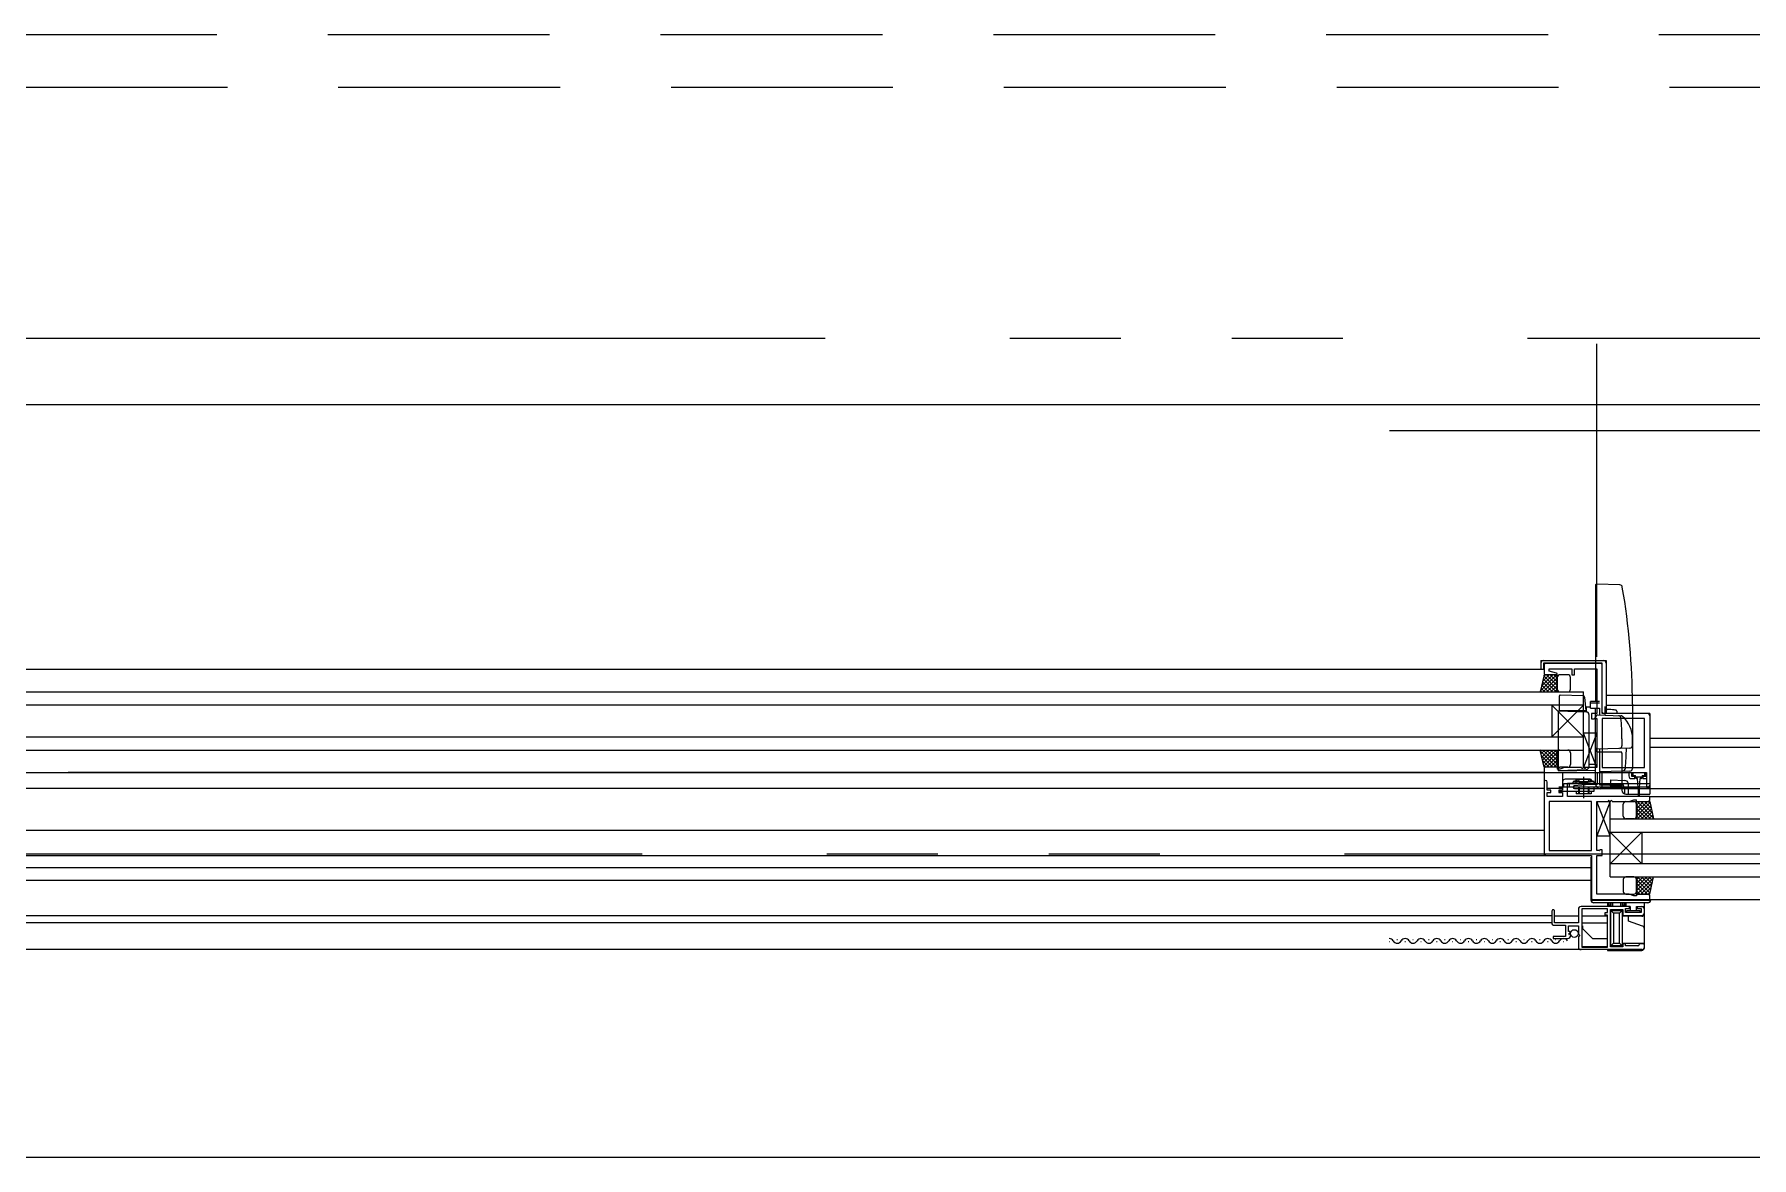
# Model space of a CAD drawing. Units: millimetres at full size. Extents: x -22551 to 92397, y -19340 to 14894.
# Drawn here: x 3988 to 4638, y -6091 to -5666 of the extents above; entities that cross this region are included whole.
import ezdxf

# ---------------------------------------------------------------- set-up
doc = ezdxf.new("R2010")
doc.units = ezdxf.units.MM
doc.header["$LTSCALE"] = 70
doc.linetypes.add('DASHED1', pattern=[1.8, 1.2, -0.6])
doc.linetypes.add('DOUBLE_CHAIN1', pattern=[8.8, 5, -1, 0.6, -0.6, 0.6, -1])
doc.layers.add('2-0_通芯', color=7, linetype='Continuous', lineweight=15)

# ---------------------------------------------------------------- blocks, each defined once
blk = doc.blocks.new('グループ部品-125')
at = {"layer": '2-0_通芯', "linetype": 'DASHED1'}
for p, q in [((1452.61, -5665.7), (5270.61, -5665.7)), ((826.61, -5685.7), (5896.61, -5685.7))]:
    blk.add_line(p, q, dxfattribs=at)
at = {"layer": '2-0_通芯', "linetype": 'DOUBLE_CHAIN1'}
for p, q in [((-22551.09, -5780.7), (23861.61, -5780.7)), ((-21388.39, -5975.7), (23861.61, -5975.7))]:
    blk.add_line(p, q, dxfattribs=at)
at = {"layer": '2-0_通芯'}
for p, q in [((4579.11, -5901.2), (4579.11, -5782.74)), ((826.61, -5805.7), (5896.61, -5805.7)), ((4657.61, -5815.7), (4500.61, -5815.7)), ((4578.61, -5874.21), (4578.61, -5918.08)), ((4587.8, -5874.01), (4579.13, -5873.71)), ((4557.91, -5902.6), (4582.61, -5902.6)), ((4557.91, -5902.6), (4557.91, -5906)), ((4582.61, -5902.6), (4582.61, -5922.6)), ((4559.11, -5906), (3441.61, -5906)), ((4559.11, -5908), (4557.61, -5914.5)), ((4563.88, -5908), (4557.68, -5914.2)), ((4562.47, -5908), (4558.1, -5912.37)), ((4561.05, -5908), (4558.53, -5910.53)), ((4563.67, -5914.5), (4558.75, -5909.58)), ((4564.11, -5909.19), (4558.8, -5914.5)), ((4559.64, -5908), (4558.95, -5908.69)), ((4564.11, -5913.53), (4559.01, -5908.43)), ((4559.11, -5904.3), (4559.11, -5907.5)), ((4564.11, -5908), (4559.11, -5908)), ((4580.61, -5903.8), (4559.61, -5903.8)), ((4564.11, -5912.12), (4560, -5908)), ((4564.11, -5910.7), (4561.41, -5908)), ((4564.11, -5909.29), (4562.82, -5908)), ((4564.11, -5914.5), (4564.11, -5908)), ((4564.11, -5909), (4564.11, -5913.5)), ((4568.11, -5908), (4565.11, -5908)), ((4569.11, -5913.5), (4569.11, -5909)), ((3426.61, -5914.5), (4574.11, -5914.5)), ((4558.01, -5914.5), (4557.69, -5914.18)), ((4559.42, -5914.5), (4557.95, -5913.03)), ((4560.84, -5914.5), (4558.22, -5911.88)), ((4562.25, -5914.5), (4558.48, -5910.73)), ((4564.11, -5910.6), (4560.21, -5914.5)), ((4564.11, -5912.02), (4561.63, -5914.5)), ((4564.11, -5913.43), (4563.04, -5914.5)), ((4565.11, -5914.5), (4568.11, -5914.5)), ((4573.97, -5916.01), (4565.22, -5915.7)), ((4574.11, -5943.07), (4574.11, -5914.5)), ((4574.45, -5916.46), (4574.91, -5921.69)), ((4582.61, -5915.7), (5816.61, -5915.7)), ((4574.11, -5919.5), (3426.61, -5919.5)), ((4562.11, -5919.5), (4574.11, -5931.5)), ((4562.11, -5931.5), (4574.11, -5919.5)), ((4562.11, -5919.5), (4562.11, -5931.5)), ((4576.71, -5920.3), (4575.15, -5920.27)), ((4576.11, -5923.04), (4576.11, -5942.81)), ((4580.11, -5918.08), (4576.71, -5918.08)), ((4576.71, -5920.68), (4576.71, -5918.08)), ((4580.11, -5918.74), (4576.71, -5918.74)), ((4576.71, -5920.68), (4580.11, -5920.68)), ((4578.61, -5949.19), (4578.61, -5920.82)), ((4579.35, -5923.22), (4588.2, -5923.52)), ((4580.11, -5920.68), (4580.11, -5923.24)), ((4582.11, -5920.02), (4582.11, -5923.31)), ((5776.61, -5919.6), (4582.61, -5919.6)), ((4586.61, -5921.75), (4586.61, -5922.6)), ((4592.61, -5919.09), (4592.61, -5943.43)), ((4599.11, -5922.6), (4599.11, -5953.19)), ((4578.61, -5925.19), (4578.84, -5923.64)), ((3426.61, -5931.5), (4574.11, -5931.5)), ((4579.11, -5930.07), (4574.11, -5930.07)), ((4579.11, -5930.07), (4574.11, -5943.07)), ((4579.11, -5943.07), (4574.11, -5930.07)), ((4591.65, -5935.73), (4579.13, -5936.17)), ((4580.11, -5936.14), (4580.11, -5949.69)), ((4588.61, -5932.19), (4588.61, -5934.89)), ((4592.61, -5934.74), (4592.61, -5932.19)), ((5721.61, -5932.1), (4599.11, -5932.1)), ((5721.61, -5935.5), (4599.11, -5935.5)), ((3426.61, -5936.5), (4574.11, -5936.5)), ((4559.11, -5943), (4557.61, -5936.5)), ((4563.88, -5943), (4557.68, -5936.8)), ((4558.01, -5936.5), (4557.69, -5936.83)), ((4559.42, -5936.5), (4557.95, -5937.97)), ((4562.47, -5943), (4558.1, -5938.64)), ((4560.84, -5936.5), (4558.22, -5939.12)), ((4562.25, -5936.5), (4558.48, -5940.27)), ((4561.05, -5943), (4558.53, -5940.47)), ((4563.67, -5936.5), (4558.75, -5941.42)), ((4564.11, -5941.81), (4558.8, -5936.5)), ((4559.64, -5943), (4558.95, -5942.31)), ((4564.11, -5937.47), (4559.01, -5942.57)), ((4564.11, -5938.89), (4560, -5943)), ((4564.11, -5940.4), (4560.21, -5936.5)), ((4564.11, -5940.3), (4561.41, -5943)), ((4564.11, -5938.99), (4561.63, -5936.5)), ((4564.11, -5941.71), (4562.82, -5943)), ((4564.11, -5937.57), (4563.04, -5936.5)), ((4564.11, -5936.5), (4564.11, -5943.7)), ((4564.11, -5942), (4564.11, -5937.5)), ((4565.11, -5936.5), (4568.11, -5936.5)), ((4569.11, -5937.5), (4569.11, -5942)), ((4578.61, -5941.92), (4576.11, -5941.95)), ((4579.61, -5937.19), (4588.48, -5937.19)), ((4588.61, -5937.69), (4588.61, -5951.69)), ((3413.11, -5945), (4000.36, -5945)), ((4000.36, -5944.94), (4597.91, -5945.01)), ((4559.41, -5945), (4000.36, -5945)), ((4564.11, -5943), (4559.11, -5943)), ((4559.11, -5943.5), (4559.11, -5976.4)), ((4559.11, -5945), (4581.18, -5945.01)), ((4564.61, -5944.19), (4575.15, -5943.82)), ((4564.61, -5944.29), (4578.61, -5944.05)), ((4568.11, -5943), (4565.11, -5943)), ((4566.61, -5949.09), (4599.11, -5949.09)), ((4566.61, -5950.59), (4566.61, -5949.09)), ((4576.61, -5947.5), (4567.11, -5947.5)), ((4568.61, -5949.09), (4568.61, -5950.59)), ((4570.11, -5949.09), (4570.17, -5948.45)), ((4578.05, -5948.45), (4570.17, -5948.45)), ((4571.11, -5947.59), (4571.11, -5949.09)), ((4574.11, -5947.59), (4571.11, -5947.59)), ((4572.11, -5947.8), (4572.75, -5949.09)), ((4574.11, -5946.67), (4574.11, -5954.69)), ((4576.11, -5947.8), (4575.47, -5949.09)), ((4578.11, -5949.09), (4578.05, -5948.45)), ((4580.11, -5944.64), (4588.94, -5944.33)), ((4581.18, -5951), (4581.18, -5945)), ((4584.21, -5947.75), (4584.11, -5949.99)), ((4584.14, -5949.25), (4588.18, -5949.43)), ((4584.21, -5947.75), (4589.68, -5948)), ((4591.65, -5944.43), (4588.63, -5944.54)), ((4593.76, -5946.9), (4593.76, -5946.1)), ((4593.76, -5946.6), (4596.26, -5946.6)), ((4594.51, -5947.3), (4594.16, -5947.3)), ((4594.76, -5950.8), (4594.51, -5947.3)), ((4595.86, -5947.3), (4595.51, -5947.3)), ((4596.26, -5946.1), (4596.26, -5946.9)), ((4597.91, -5945.01), (4597.91, -5950.5)), ((4559.11, -5951), (3381.61, -5951)), ((4566.11, -5951), (4560.31, -5951)), ((4599.11, -5950.59), (4564.69, -5950.59)), ((4564.69, -5952.09), (4578.11, -5952.09)), ((4570.61, -5951), (4580.11, -5951)), ((4571.31, -5952.09), (4571.31, -5953.09)), ((4576.91, -5953.09), (4571.31, -5953.09)), ((4572.11, -5950.59), (4572.11, -5953.09)), ((4572.41, -5950.59), (4572.41, -5953.09)), ((4575.81, -5950.59), (4575.81, -5953.09)), ((4576.11, -5950.59), (4576.11, -5953.09)), ((4576.91, -5952.09), (4576.91, -5953.09)), ((4578.11, -5952.09), (4578.11, -5950.59)), ((4580.11, -5949.69), (4588.61, -5949.69)), ((4588.61, -5951.19), (4580.61, -5951.19)), ((4581.18, -5950.9), (4595.26, -5950.9)), ((4581.18, -5951), (4594.76, -5951)), ((4584.11, -5949.99), (4588.61, -5950.19)), ((4589.61, -5950.93), (4589.61, -5953.1)), ((4590.11, -5953.19), (4599.11, -5953.19)), ((4591.11, -5953.19), (4591.11, -5949.49)), ((4594.11, -5962.5), (4594.11, -5955.3)), ((4594.76, -5950.8), (4594.76, -5953.75)), ((4595.26, -5953.9), (4599.11, -5953.9)), ((4597.91, -5950.5), (4599.11, -5950.5)), ((4599.11, -5955.5), (4599.11, -5953.9)), ((4599.11, -5954.1), (5716.61, -5954.1)), ((4584.11, -5955.93), (4579.11, -5968.93)), ((4584.11, -5968.93), (4579.11, -5955.93)), ((4584.11, -5984.5), (4584.11, -5955.93)), ((4589.11, -5961.5), (4589.11, -5957)), ((4590.11, -5956), (4593.11, -5956)), ((4594.11, -5960.12), (4598.23, -5956)), ((4594.11, -5958.7), (4596.81, -5956)), ((4594.11, -5957.29), (4595.4, -5956)), ((4594.11, -5956), (4599.11, -5956)), ((4594.11, -5961.53), (4599.21, -5956.43)), ((4594.11, -5957), (4594.11, -5961.5)), ((4594.11, -5957.19), (4599.42, -5962.5)), ((4594.11, -5958.6), (4598.01, -5962.5)), ((4594.11, -5960.02), (4596.6, -5962.5)), ((4594.11, -5961.43), (4595.18, -5962.5)), ((4594.34, -5956), (4600.54, -5962.2)), ((4594.55, -5962.5), (4599.48, -5957.58)), ((4595.75, -5956), (4600.12, -5960.37)), ((4595.97, -5962.5), (4599.74, -5958.73)), ((4597.17, -5956), (4599.69, -5958.53)), ((4597.38, -5962.5), (4600.01, -5959.88)), ((4598.58, -5956), (4599.27, -5956.69)), ((4598.8, -5962.5), (4600.27, -5961.03)), ((4599.11, -5956), (4600.61, -5962.5)), ((4600.21, -5962.5), (4600.54, -5962.18)), ((4559.11, -5966.9), (3412.64, -5966.9)), ((4584.11, -5962.5), (5731.61, -5962.5)), ((4584.11, -5967.5), (5731.61, -5967.5)), ((4596.11, -5967.5), (4584.11, -5979.5)), ((4596.11, -5979.5), (4584.11, -5967.5)), ((4593.11, -5962.5), (4590.11, -5962.5)), ((4596.11, -5967.5), (4596.11, -5979.5)), ((4579.11, -5968.93), (4584.11, -5968.93)), ((4000.36, -5981), (3403.61, -5981)), ((4576.91, -5981), (4000.36, -5981)), ((4576.91, -5993.3), (4576.91, -5976.99)), ((4577.11, -5976.99), (4576.91, -5976.99)), ((5731.61, -5979.5), (4584.11, -5979.5)), ((3372.11, -5985.7), (4576.91, -5985.7)), ((4584.11, -5984.5), (5731.61, -5984.5)), ((4589.11, -5985.5), (4589.11, -5990)), ((4593.11, -5984.5), (4590.11, -5984.5)), ((4594.11, -5989.81), (4599.42, -5984.5)), ((4594.11, -5988.4), (4598.01, -5984.5)), ((4594.11, -5986.99), (4596.6, -5984.5)), ((4594.11, -5984.5), (4594.11, -5991.7)), ((4594.11, -5985.57), (4595.18, -5984.5)), ((4594.11, -5985.47), (4599.21, -5990.57)), ((4594.11, -5990), (4594.11, -5985.5)), ((4594.11, -5986.89), (4598.23, -5991)), ((4594.11, -5988.3), (4596.81, -5991)), ((4594.34, -5991), (4600.54, -5984.8)), ((4594.55, -5984.5), (4599.48, -5989.42)), ((4595.75, -5991), (4600.12, -5986.64)), ((4595.97, -5984.5), (4599.74, -5988.27)), ((4597.38, -5984.5), (4600.01, -5987.12)), ((4598.8, -5984.5), (4600.27, -5985.97)), ((4599.11, -5991), (4600.61, -5984.5)), ((4600.21, -5984.5), (4600.54, -5984.83)), ((4576.91, -5993.3), (4599.41, -5993.3)), ((4577.61, -5993), (5157.86, -5993)), ((4598.41, -5994.3), (4577.91, -5994.3)), ((4583.11, -5994.35), (4583.11, -5995.7)), ((4583.61, -5995.7), (4583.61, -5994.36)), ((4584.11, -5994.36), (4584.11, -5995.7)), ((4584.57, -5995.7), (4584.57, -5994.37)), ((4585.07, -5994.37), (4585.07, -5995.7)), ((4588.15, -5995.7), (4588.15, -5994.4)), ((4588.65, -5994.4), (4588.65, -5995.7)), ((4589.11, -5995.7), (4589.11, -5994.41)), ((4589.61, -5994.41), (4589.61, -5995.7)), ((4590.11, -5991), (4593.11, -5991)), ((4590.11, -5994.42), (4590.11, -5995.7)), ((4594.11, -5989.71), (4595.4, -5991)), ((4594.11, -5991), (4599.11, -5991)), ((4597.11, -6011.3), (4597.11, -5994.38)), ((4597.17, -5991), (4599.69, -5988.47)), ((4598.58, -5991), (4599.27, -5990.31)), ((4599.11, -5993), (4599.11, -5991.5)), ((4599.41, -5993), (4599.41, -5993.3)), ((4562.11, -5999.2), (3424.61, -5999.2)), ((4562.11, -5997.4), (4562.11, -6002.3)), ((4563.11, -5999.2), (4572.11, -5999.2)), ((4591.71, -5995.7), (4573.11, -5995.7)), ((4573.41, -5999.2), (4583.11, -5999.2)), ((4583.11, -6010.81), (4583.11, -5999.17)), ((4583.61, -5995.2), (4584.11, -5995.2)), ((4584.41, -6010.82), (4584.41, -5996.88)), ((4584.41, -5997.2), (4588.71, -5997.2)), ((4584.41, -5997.2), (4585.41, -5998.2)), ((4585.41, -5998.2), (4585.41, -6009.6)), ((4587.71, -5998.2), (4585.41, -5998.2)), ((4587.71, -5998.2), (4588.71, -5997.2)), ((4587.71, -6009.6), (4587.71, -5998.2)), ((4588.71, -5996.82), (4588.71, -6010.88)), ((4596.11, -5999.4), (4588.71, -5999.4)), ((4589.11, -5995.2), (4589.61, -5995.2)), ((4595.91, -5998), (4589.91, -5998)), ((4591.11, -6001.22), (4591.11, -5999.4)), ((4596.45, -6003.16), (4591.11, -6001.22)), ((4591.71, -5995.7), (4591.71, -5997.15)), ((4594.11, -5997.15), (4594.11, -5995.7)), ((4594.11, -5995.7), (4597.11, -5995.7)), ((4595.41, -5997.15), (4595.41, -5998)), ((4597.11, -5998.1), (4597.11, -5996.7)), ((4562.11, -6001.9), (3424.61, -6001.9)), ((4562.51, -6007.8), (4568.02, -6007.8)), ((4573.41, -6001.9), (4583.11, -6001.9)), ((4573.71, -6003), (4573.41, -6003)), ((4573.71, -6003), (4573.71, -6004)), ((4573.71, -6004), (4577.51, -6007.8)), ((4577.51, -6007.8), (4583.11, -6007.8)), ((4596.11, -6012), (3390.61, -6012)), ((4500.62, -6009.06), (4500.51, -6009.06)), ((4503.62, -6008.3), (4503.42, -6008.3)), ((4506.62, -6009.06), (4506.42, -6009.06)), ((4509.62, -6008.3), (4509.42, -6008.3)), ((4512.62, -6009.06), (4512.42, -6009.06)), ((4515.62, -6008.3), (4515.42, -6008.3)), ((4518.62, -6009.06), (4518.42, -6009.06)), ((4521.62, -6008.3), (4521.42, -6008.3)), ((4524.62, -6009.06), (4524.42, -6009.06)), ((4527.62, -6008.3), (4527.42, -6008.3)), ((4530.62, -6009.06), (4530.42, -6009.06)), ((4533.62, -6008.3), (4533.42, -6008.3)), ((4536.62, -6009.06), (4536.42, -6009.06)), ((4539.62, -6008.3), (4539.42, -6008.3)), ((4542.62, -6009.06), (4542.42, -6009.06)), ((4545.62, -6008.3), (4545.42, -6008.3)), ((4548.62, -6009.06), (4548.42, -6009.06)), ((4551.62, -6008.3), (4551.42, -6008.3)), ((4554.62, -6009.06), (4554.42, -6009.06)), ((4557.62, -6008.3), (4557.42, -6008.3)), ((4560.62, -6009.06), (4560.42, -6009.06)), ((4563.62, -6008.3), (4563.42, -6008.3)), ((4566.62, -6009.06), (4566.42, -6009.06)), ((4573.41, -6010.8), (4583.11, -6010.8)), ((4583.11, -6012), (4583.11, -6012.3)), ((4583.11, -6012.3), (4596.11, -6012.3)), ((4585.41, -6009.6), (4587.71, -6009.6)), ((4587.71, -6009.6), (4588.71, -6010.6)), ((4588.71, -6009.5), (4597.11, -6009.5)), ((4597.11, -6011), (4597.11, -6010.3)), ((5655.11, -6090.7), (1068.11, -6090.7))]:
    blk.add_line(p, q, dxfattribs=at)
for points in [[(4581.11, -5903.6), (4558.91, -5903.6), (4558.91, -5906)], [(4599.11, -5922.6), (4581.11, -5922.6), (4581.11, -5903.6)], [(4563.89, -5907.41), (4561.04, -5906.65), (4561.04, -5905.73), (4569.61, -5905.73), (4569.61, -5908), (4570.61, -5908), (4570.61, -5905.73), (4579.11, -5905.73), (4579.11, -5922.6), (4577.11, -5922.6), (4577.11, -5924.7), (4577.91, -5924.7)], [(4574.91, -5921.69), (4564.91, -5921.69), (4564.91, -5916)], [(4564.61, -5944.29), (4564.61, -5921.69), (4575.15, -5922.06), (4575.15, -5920.27)], [(4578.24, -5924.53), (4579.11, -5924.53), (4579.11, -5943.07), (4574.07, -5943.07)], [(4559.11, -5945), (4579.18, -5945), (4579.18, -5949.5)], [(4566.11, -5945), (4566.11, -5951.7), (4564.71, -5951.7), (4564.71, -5952.5), (4566.11, -5952.5), (4566.11, -5954), (4560.31, -5954), (4560.31, -5952.5), (4561.71, -5952.5), (4561.71, -5951.7), (4560.31, -5951.7), (4560.31, -5948.6)], [(4573.15, -5943.07), (4566.84, -5943.07), (4565.11, -5943.7), (4564.11, -5943.7)], [(4599.11, -5954), (4568.04, -5954), (4568.04, -5949), (4570.92, -5949), (4576.65, -5948.5)], [(4581.11, -5950), (4581.11, -5945), (4591.21, -5945), (4591.21, -5946.3)], [(4592.21, -5947.3), (4593.51, -5947.3), (4593.51, -5946.5), (4592.41, -5946.5), (4592.41, -5945), (4597.61, -5945), (4597.61, -5946.5), (4596.51, -5946.5), (4596.51, -5947.3), (4597.91, -5947.3)], [(4592.71, -5945), (4592.71, -5946.1), (4593.76, -5946.1)], [(4595.26, -5953.9), (4595.26, -5950.8), (4595.51, -5947.3)], [(4595.26, -5951), (5766.41, -5951), (5766.41, -5950.2), (5765.31, -5950.2), (5765.31, -5948.7), (5770.51, -5948.7), (5770.51, -5950.2), (5769.41, -5950.2), (5769.41, -5951), (5776.61, -5951)], [(4596.26, -5946.1), (4597.31, -5946.1), (4597.31, -5945)], [(4579.18, -5949.5), (4576.3, -5949.5), (4570.57, -5950)], [(4585.07, -5955.93), (4591.38, -5955.93), (4593.11, -5955.3), (4594.11, -5955.3)], [(4579.98, -5974.47), (4579.11, -5974.47), (4579.11, -5955.93), (4584.15, -5955.93)], [(4594.11, -5991.7), (4593.11, -5991.7), (4591.38, -5991.07), (4579.11, -5991.07), (4579.11, -5976.4), (4581.11, -5976.4), (4581.11, -5974.3), (4580.31, -5974.3)], [(3381.61, -5976.4), (4577.11, -5976.4), (4577.11, -5992.5)], [(4577.91, -5994.3), (4577.2, -5994.01), (4576.91, -5993.3)], [(4599.41, -5993.3), (4599.12, -5994.01), (4598.41, -5994.3)], [(4572.11, -5996.7), (4572.11, -6001.9), (4563.11, -6001.9), (4563.11, -5997.4)], [(4594.61, -6010.6), (4589.91, -6010.6), (4589.91, -6009.8), (4588.91, -6009.8), (4588.91, -6010.9), (4584.31, -6010.9), (4584.31, -5996.8), (4588.91, -5996.8), (4588.91, -5999.1), (4596.11, -5999.1)], [(4589.91, -5998), (4589.91, -5996.5), (4591.41, -5996.5), (4591.41, -5995.7)], [(4590.41, -5998), (4590.41, -5997.15), (4595.41, -5997.15)], [(4594.41, -5995.7), (4594.41, -5996.5), (4595.91, -5996.5), (4595.91, -5998)], [(4562.61, -6002.8), (4567.21, -6002.8), (4567.21, -6007), (4562.51, -6007), (4562.51, -6007.8)], [(4569.31, -6006.62), (4569.06, -6006.41), (4568.74, -6006.49), (4568.47, -6006.02), (4569.03, -6005.46), (4568.93, -6005.2), (4568.31, -6005.2), (4568.31, -6003), (4572.11, -6003), (4572.11, -6006), (4572.41, -6006.3), (4572.56, -6006.63), (4572.11, -6007.17), (4572.11, -6011)], [(4588.71, -6010.6), (4584.41, -6010.6), (4585.41, -6009.6)], [(4596.61, -6009.8), (4595.41, -6009.8), (4595.11, -6010.1)]]:
    blk.add_lwpolyline(points, dxfattribs=at)
for points in [[(4581.11, -5943.07), (4597.18, -5943.07), (4597.18, -5924.53), (4581.11, -5924.53)], [(4561.04, -5974.47), (4577.11, -5974.47), (4577.11, -5955.93), (4561.04, -5955.93)], [(4573.41, -6011.1), (4583.11, -6011.1), (4583.11, -5998.9), (4582.31, -5998.9), (4582.31, -5998), (4583.11, -5998), (4583.11, -5996.6), (4573.41, -5996.6)]]:
    blk.add_lwpolyline(points, close=True, dxfattribs=at)
blk.add_circle((4570.62, -6005.9), 1.45, dxfattribs=at)
for centre, radius, start, end in [((4579.11, -5874.21), 0.5, 88, 180), ((4587.76, -5875.01), 1, 9.79346, 88), ((4327.61, -5919.92), 265, 0.17857, 9.79346), ((4558.91, -5903.6), 1, 90, 179.99999), ((4581.61, -5903.6), 1, 0, 90), ((4559.61, -5904.3), 0.5, 90, 180), ((4559.61, -5907.5), 0.5, 180, 270), ((4563.81, -5907.7), 0.3, 270, 75), ((4565.11, -5909), 1, 90.0001, 180.0001), ((4568.11, -5909), 1, 0.0001, 90.0001), ((4580.61, -5904.3), 0.5, 0, 90), ((4565.11, -5913.5), 1, 180.0001, 270.0001), ((4565.21, -5916), 0.3, 88, 180), ((4568.11, -5913.5), 1, 270.0001, 0.0001), ((4573.96, -5916.51), 0.5, 5, 88.02699), ((4575.11, -5923.04), 1, 0, 90), ((4575.11, -5923.06), 1, 0, 88), ((4578.11, -5920.82), 0.5, 0, 16.57035), ((4579.34, -5923.72), 0.5, 88, 171.46923), ((4581.61, -5922.1), 0.5, 180, 270), ((4583.11, -5920.61), 0.5, 180, 268.6024), ((4582.61, -5941.1), 20, 81.24067, 88.6024), ((4582.61, -5941.1), 20, 79.17457, 81.24067), ((4586.31, -5921.75), 0.3, 0, 79.17457), ((4598.11, -5923.6), 1, 0, 90), ((4577.91, -5924.5), 0.2, 270, 324.90037), ((4578.24, -5924.73), 0.2, 90, 144.90037), ((4587.24, -5924.49), 1, 5.53061, 88), ((4588.15, -5924.52), 1, 49.17186, 88), ((4507.61, -5932.2), 81, 0.00856, 5.53061), ((4581.61, -5932.09), 11, 359.4814, 49.17186), ((4579.11, -5935.67), 0.5, 180, 272), ((4579.61, -5936.19), 1, 180, 270), ((4587.61, -5934.89), 1, 272, 0), ((4475.31, -5933.69), 115, 355.1492, 358.95761), ((4591.61, -5934.74), 1, 272, 0), ((4565.11, -5937.5), 1, 89.9999, 179.9999), ((4565.11, -5942), 1, 179.9999, 269.9999), ((4568.11, -5937.5), 1, 359.9999, 89.9999), ((4568.11, -5942), 1, 269.9999, 359.9999), ((4587.61, -5937.69), 1, 0, 30), ((4559.61, -5943.5), 0.5, 90, 180), ((4559.71, -5948.6), 0.6, 0, 180), ((4567.11, -5948.5), 1, 90, 180), ((4574.11, -5957.09), 9.5, 65.47227, 114.52773), ((4573.15, -5943.27), 0.2, 23.57818, 90), ((4573.61, -5943.07), 0.3, 203.57818, 336.42182), ((4574.07, -5943.27), 0.2, 90, 156.42182), ((4574.15, -5943.27), 0.2, 23.57818, 90), ((4574.61, -5943.07), 0.3, 203.57818, 336.42182), ((4575.07, -5943.27), 0.2, 90, 156.42182), ((4575.11, -5942.82), 1, 272, 0), ((4576.61, -5948), 0.5, 275, 90), ((4580.61, -5949.19), 2, 180, 270), ((4588.9, -5943.33), 1, 272, 355.1492), ((4589.61, -5949.49), 1.5, 15.61325, 87.4552), ((4589.61, -5949.49), 1.5, 0, 15.61325), ((4592.21, -5946.3), 1, 180, 270), ((4591.61, -5943.43), 1, 272, 0), ((4594.16, -5946.9), 0.4, 180, 270), ((4595.86, -5946.9), 0.4, 270, 0), ((4570.61, -5950.5), 0.5, 95, 270), ((4580.11, -5950), 1, 270, 0), ((4583.61, -5955.93), 0.3, 23.57818, 156.42182), ((4584.61, -5955.93), 0.3, 23.57818, 156.42182), ((4588.11, -5950.93), 1.5, 0, 87.4552), ((4590.11, -5951.69), 1.5, 180, 270), ((4595.01, -5953.75), 0.25, 180, 0), ((4598.51, -5949.9), 0.6, 180, 0), ((4598.61, -5955.5), 0.5, 270, 0), ((4583.15, -5955.73), 0.2, 270, 336.42182), ((4584.07, -5955.73), 0.2, 203.57818, 270), ((4584.15, -5955.73), 0.2, 270, 336.42182), ((4585.07, -5955.73), 0.2, 203.57818, 270), ((4590.11, -5957), 1, 89.9999, 179.9999), ((4590.11, -5961.5), 1, 179.9999, 269.9999), ((4593.11, -5957), 1, 359.9999, 89.9999), ((4593.11, -5961.5), 1, 269.9999, 359.9999), ((4579.98, -5974.27), 0.2, 270, 324.90037), ((4580.31, -5974.5), 0.2, 90, 144.90037), ((4560.11, -5975.4), 1, 180, 270), ((4590.11, -5985.5), 1, 90.0001, 180.0001), ((4593.11, -5985.5), 1, 0.0001, 90.0001), ((4577.91, -5993.3), 1, 180, 270), ((4577.61, -5992.5), 0.5, 180, 270), ((4590.11, -5990), 1, 180.0001, 270.0001), ((4593.11, -5990), 1, 270.0001, 0.0001), ((4598.41, -5993.3), 1, 270, 0), ((4598.61, -5991.5), 0.5, 0, 90), ((4562.61, -5997.4), 0.5, 359.99999, 180.00001), ((4573.11, -5996.7), 1, 90.00001, 179.99999), ((4596.11, -5996.7), 1, 0.00001, 89.99999), ((4596.11, -5998.1), 1, 270.00001, 359.99999), ((4596.11, -5998.4), 1, 270, 0), ((4500.52, -6009.52), 1.72, 29.20254, 90.153), ((4506.52, -6009.52), 1.72, 29.20254, 150.79746), ((4512.52, -6009.52), 1.72, 29.20254, 150.79746), ((4518.52, -6009.52), 1.72, 29.20254, 150.79746), ((4524.52, -6009.52), 1.72, 29.20254, 150.79746), ((4530.52, -6009.52), 1.72, 29.20254, 150.79746), ((4536.52, -6009.52), 1.72, 29.20254, 150.79746), ((4542.52, -6009.52), 1.72, 29.20254, 150.79746), ((4548.52, -6009.52), 1.72, 29.20254, 150.79746), ((4554.52, -6009.52), 1.72, 29.20254, 150.79746), ((4560.52, -6009.52), 1.72, 29.20254, 150.79746), ((4562.61, -6002.3), 0.5, 180.00001, 269.99999), ((4566.52, -6009.52), 1.72, 29.20254, 150.79746), ((4568.02, -6006.5), 1.3, 269.99998, 354.7841), ((4596.11, -6004.1), 1, 0, 70), ((4503.52, -6007.84), 1.72, 209.20254, 330.79746), ((4509.52, -6007.84), 1.72, 209.20254, 330.79746), ((4515.52, -6007.84), 1.72, 209.20254, 330.79746), ((4521.52, -6007.84), 1.72, 209.20254, 330.79746), ((4527.52, -6007.84), 1.72, 209.20254, 330.79746), ((4533.52, -6007.84), 1.72, 209.20254, 330.79746), ((4539.52, -6007.84), 1.72, 209.20254, 330.79746), ((4545.52, -6007.84), 1.72, 209.20254, 330.79746), ((4551.52, -6007.84), 1.72, 209.20254, 330.79746), ((4557.52, -6007.84), 1.72, 209.20254, 330.79746), ((4563.52, -6007.84), 1.72, 209.20254, 330.79746), ((4573.11, -6011), 1, 180.00001, 269.99999), ((4594.61, -6010.1), 0.5, 270.00001, 359.99999), ((4596.11, -6011), 1, 270.00001, 359.99999), ((4596.11, -6011.3), 1, 270, 0), ((4596.61, -6010.3), 0.5, 0.00001, 89.99999)]:
    blk.add_arc(centre, radius, start, end, dxfattribs=at)

msp = doc.modelspace()

# ---------------------------------------------------------------- block references
at = {"layer": '2-0_通芯'}
msp.add_blockref('グループ部品-125', (0, 0), dxfattribs=at)

doc.saveas('drawing.dxf')
